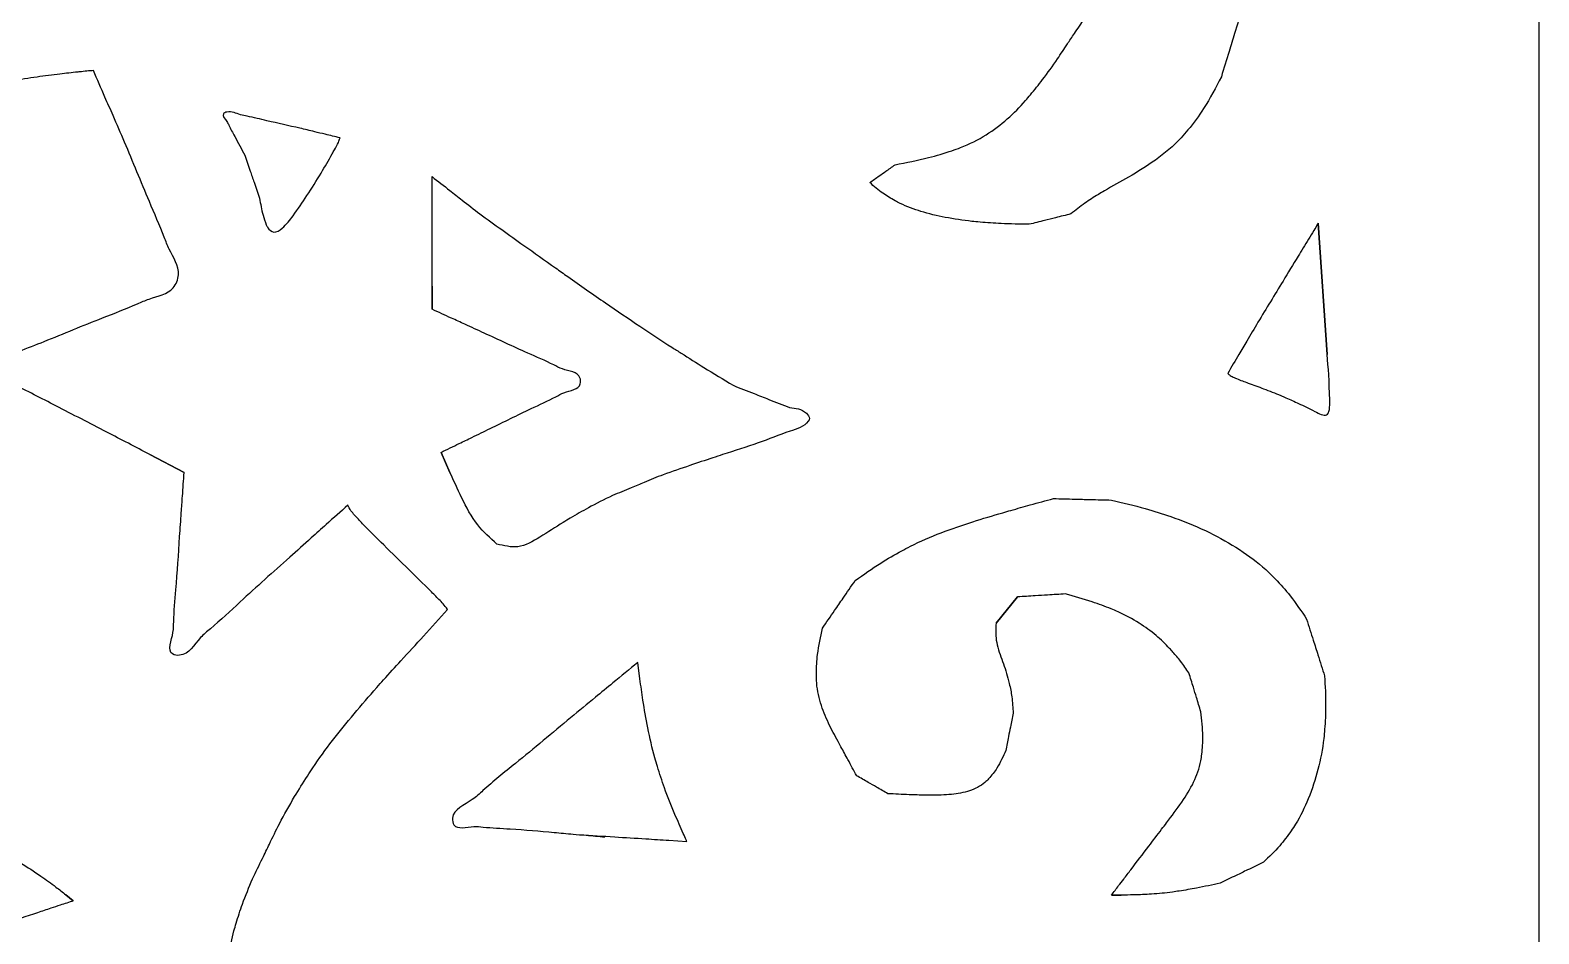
# Model space of a CAD drawing. Extents: x 0 to 339, y 0 to 248.
# Drawn here: x 189.8 to 240.9, y 41.9 to 72.5 of the extents above; entities that cross this region are included whole.
import ezdxf

# ---------------------------------------------------------------- set-up
doc = ezdxf.new("R2010")
doc.units = 0
doc.layers.add('layer_1', color=7, linetype='CONTINUOUS')

msp = doc.modelspace()

# ---------------------------------------------------------------- linework, layer by layer
at = {"layer": 'layer_1', "color": 1}
for p, q in [((240.939134, 135.376128), (240.942774, 37.700967)), ((198.713274, 66.23264), (198.713274, 66.23264)), ((198.713274, 66.23264), (198.713274, 66.23264)), ((198.713274, 66.23264), (198.713274, 66.23264)), ((233.766635, 61.535563), (233.463609, 65.980121)), ((233.463609, 65.980121), (233.766635, 61.535563)), ((203.424457, 63.063182), (203.424457, 63.846386)), ((203.424457, 63.846386), (203.424457, 63.063182)), ((203.424457, 63.063182), (203.424457, 63.063182)), ((233.766635, 61.535563), (233.766635, 61.535563)), ((195.018306, 57.534461), (193.858256, 58.139739)), ((193.858256, 58.139739), (195.018306, 57.534461)), ((204.030574, 57.532849), (203.727548, 58.214592)), ((203.727548, 58.214592), (204.030574, 57.532849)), ((195.018306, 57.534461), (195.018306, 57.534461)), ((204.030574, 57.532849), (204.030574, 57.532849)), ((205.621455, 55.108393), (205.621455, 55.108393)), ((205.621455, 55.108393), (205.621455, 55.108393)), ((205.621455, 55.108393), (205.621455, 55.108393)), ((223.273555, 53.315495), (222.541378, 52.431736)), ((222.541378, 52.431736), (223.273555, 53.315495)), ((223.273555, 53.315495), (223.273555, 53.315495)), ((203.138006, 51.98667), (203.945046, 52.894583)), ((203.945046, 52.894583), (203.138006, 51.98667)), ((203.138006, 51.98667), (203.138006, 51.98667)), ((210.470108, 50.537446), (210.39429, 51.092991)), ((211.454942, 45.070303), (212.061054, 45.032105)), ((191.010252, 43.220375), (191.262453, 43.018619)), ((191.262453, 43.018619), (191.010252, 43.220375)), ((191.010252, 43.220375), (191.010252, 43.220375)), ((226.784174, 43.213829), (226.455705, 43.213829)), ((226.455705, 43.213829), (226.784174, 43.213829)), ((226.784174, 43.213829), (226.784174, 43.213829))]:
    msp.add_line(p, q, dxfattribs=at)
for points in [[(230.887899, 73.265922), (230.800627, 72.979061), (230.713355, 72.692199), (230.626065, 72.405343)], [(225.197439, 72.407429), (225.311586, 72.574474), (225.42993, 72.738721), (225.534135, 72.912393)], [(224.961753, 72.053834), (225.039654, 72.172139), (225.117517, 72.29047), (225.197439, 72.407429)], [(230.626065, 72.405343), (230.564964, 72.204548), (230.503854, 72.003757), (230.442736, 71.802968)], [(224.62506, 71.548524), (224.73905, 71.715793), (224.85044, 71.884787), (224.961753, 72.053834)], [(230.442736, 71.802968), (230.355426, 71.516134), (230.268099, 71.229305), (230.180772, 70.942476)], [(191.412218, 71.101396), (191.21093, 71.080391), (191.009773, 71.058042), (190.808805, 71.034146)], [(191.538259, 71.114473), (191.496245, 71.110105), (191.454229, 71.10578), (191.412218, 71.101396)], [(191.781943, 71.138758), (191.700637, 71.131508), (191.619453, 71.122913), (191.538259, 71.114473)], [(191.94161, 71.151835), (191.88837, 71.147668), (191.83513, 71.143501), (191.781943, 71.138758)], [(192.334025, 70.255176), (192.203237, 70.55407), (192.072424, 70.852953), (191.94161, 71.151835)], [(224.119027, 70.845179), (224.294445, 71.074658), (224.4624, 71.309836), (224.62506, 71.548524)], [(190.031863, 70.933283), (189.751547, 70.893593), (189.471714, 70.850136), (189.193324, 70.798821)], [(190.808805, 71.034146), (190.549478, 71.003311), (190.290464, 70.969899), (190.031863, 70.933283)], [(223.708475, 70.332669), (223.848851, 70.50062), (223.986082, 70.671263), (224.119027, 70.845179)], [(230.180772, 70.942476), (229.991534, 70.577193), (229.802296, 70.21191), (229.580227, 69.866817)], [(192.608625, 69.627515), (192.517105, 69.836741), (192.425571, 70.045962), (192.334025, 70.255176)], [(222.92455, 69.514226), (223.143105, 69.706817), (223.347262, 69.915535), (223.539221, 70.134407)], [(223.539221, 70.134407), (223.596529, 70.19975), (223.65275, 70.265997), (223.708475, 70.332669)], [(193.000782, 68.730856), (192.870072, 69.029747), (192.739362, 69.328637), (192.608625, 69.627515)], [(196.348101, 69.687985), (196.305682, 69.625303), (196.407106, 69.517053), (196.465386, 69.427222)], [(196.46925, 69.746873), (196.419995, 69.736932), (196.368085, 69.717515), (196.348101, 69.687985)], [(196.932677, 69.654362), (196.782169, 69.700013), (196.642048, 69.78175), (196.46925, 69.746873)], [(197.15573, 69.603852), (197.080786, 69.618627), (197.005515, 69.632269), (196.932677, 69.654362)], [(197.824946, 69.452393), (197.602484, 69.504995), (197.380576, 69.559525), (197.15573, 69.603852)], [(229.580227, 69.866817), (229.417614, 69.614118), (229.237396, 69.372246), (229.047063, 69.139119)], [(196.465386, 69.427222), (196.494562, 69.38225), (196.512925, 69.341894), (196.532743, 69.300918)], [(196.532743, 69.300918), (196.592187, 69.178013), (196.664722, 69.049528), (196.734808, 68.922093)], [(198.940414, 69.200082), (198.568078, 69.282399), (198.195742, 69.364717), (197.824946, 69.452393)], [(199.445676, 69.078404), (199.277255, 69.118964), (199.108834, 69.159523), (198.940414, 69.200082)], [(199.799254, 68.993245), (199.681395, 69.021633), (199.563535, 69.050019), (199.445676, 69.078404)], [(222.208943, 68.978248), (222.461889, 69.136737), (222.700767, 69.317027), (222.92455, 69.514226)], [(229.047063, 69.139119), (228.972617, 69.047934), (228.896623, 68.958087), (228.816967, 68.871612)], [(193.841427, 66.713601), (193.555732, 67.385716), (193.278257, 68.058286), (193.000782, 68.730856)], [(196.734808, 68.922093), (196.851594, 68.709746), (196.96158, 68.500313), (197.071566, 68.29088)], [(200.304219, 68.871613), (200.135898, 68.912158), (199.967576, 68.952703), (199.799254, 68.993245)], [(200.11327, 68.463865), (200.160022, 68.548006), (200.208506, 68.631533), (200.24655, 68.719689)], [(200.24655, 68.719689), (200.267982, 68.769351), (200.2861, 68.820482), (200.304219, 68.871613)], [(221.04627, 68.437737), (221.145454, 68.471143), (221.244206, 68.505746), (221.341837, 68.543462)], [(221.341837, 68.543462), (221.643527, 68.66001), (221.934515, 68.806299), (222.208943, 68.978248)], [(228.816967, 68.871612), (228.55739, 68.589816), (228.258921, 68.343826), (227.946294, 68.120575)], [(197.071566, 68.29088), (197.133935, 68.110076), (197.196304, 67.929273), (197.258662, 67.748466)], [(199.661593, 67.68137), (199.790455, 67.89544), (199.918385, 68.110094), (200.03894, 68.328691)], [(200.03894, 68.328691), (200.06376, 68.373696), (200.088267, 68.418869), (200.11327, 68.463865)], [(219.119783, 67.962729), (219.500674, 68.035053), (219.881565, 68.107377), (220.256915, 68.202961)], [(220.256915, 68.202961), (220.52288, 68.27069), (220.786062, 68.350097), (221.04627, 68.437737)], [(227.946294, 68.120575), (227.653366, 67.911391), (227.348007, 67.722172), (227.03641, 67.543624)], [(197.258662, 67.748466), (197.302319, 67.621884), (197.34597, 67.495301), (197.389616, 67.368715)], [(199.18321, 66.913544), (199.349065, 67.165298), (199.506008, 67.422907), (199.661593, 67.68137)], [(203.424457, 67.439562), (203.424457, 67.479145), (203.424457, 67.518728), (203.424457, 67.55831)], [(203.424457, 67.55831), (203.624014, 67.402435), (203.823571, 67.246559), (204.023122, 67.090676)], [(218.261084, 67.356554), (218.367141, 67.431402), (218.473198, 67.506251), (218.579249, 67.581107)], [(218.579249, 67.581107), (218.653461, 67.633489), (218.727669, 67.685875), (218.801875, 67.738264)], [(218.801875, 67.738264), (218.907848, 67.813081), (219.013816, 67.887905), (219.119783, 67.962729)], [(227.03641, 67.543624), (226.763795, 67.387414), (226.486406, 67.239373), (226.216329, 67.078907)], [(197.389616, 67.368715), (197.451975, 67.187855), (197.514324, 67.006992), (197.576672, 66.826128)], [(203.424457, 67.113142), (203.424457, 67.221949), (203.424457, 67.330755), (203.424457, 67.439562)], [(203.424457, 66.927011), (203.424457, 66.989055), (203.424457, 67.051098), (203.424457, 67.113142)], [(204.023122, 67.090676), (204.162812, 66.981554), (204.302501, 66.87243), (204.442186, 66.763301)], [(218.709141, 66.993653), (218.552355, 67.104464), (218.40672, 67.230509), (218.261084, 67.356554)], [(226.216329, 67.078907), (226.14764, 67.038095), (226.079423, 66.99648), (226.011421, 66.954467)], [(194.345794, 65.503196), (194.187229, 65.907203), (194.012849, 66.31032), (193.841427, 66.713601)], [(197.576672, 66.826128), (197.608776, 66.633741), (197.640879, 66.441354), (197.693617, 66.253207)], [(198.713274, 66.23264), (198.872403, 66.457975), (199.031533, 66.683311), (199.18321, 66.913544)], [(203.424457, 65.976745), (203.424457, 66.2935), (203.424457, 66.610255), (203.424457, 66.927011)], [(204.442186, 66.763301), (204.641744, 66.607398), (204.841297, 66.451489), (205.04085, 66.295579)], [(219.117974, 66.74297), (218.977662, 66.819858), (218.839545, 66.901486), (218.709141, 66.993653)], [(219.296675, 66.649427), (219.23639, 66.679131), (219.176988, 66.710631), (219.117974, 66.74297)], [(219.998024, 66.380054), (219.758014, 66.453069), (219.521222, 66.538787), (219.296675, 66.649427)], [(225.553904, 66.656024), (225.391755, 66.541634), (225.235675, 66.418766), (225.079595, 66.295898)], [(226.011421, 66.954467), (225.856473, 66.858738), (225.702635, 66.760948), (225.553904, 66.656024)], [(197.693617, 66.253207), (197.724445, 66.143224), (197.762325, 66.034691), (197.805052, 65.930071)], [(198.339053, 65.810752), (198.493338, 65.945492), (198.603306, 66.089066), (198.713274, 66.23264)], [(203.424457, 64.83019), (203.424457, 65.212375), (203.424457, 65.59456), (203.424457, 65.976745)], [(205.04085, 66.295579), (205.537434, 65.939747), (206.034018, 65.583914), (206.531602, 65.229483)], [(220.817256, 66.17799), (220.541191, 66.232069), (220.267578, 66.29805), (219.998024, 66.380054)], [(221.720877, 66.043252), (221.417953, 66.074835), (221.116167, 66.119436), (220.817256, 66.17799)], [(222.000508, 66.017098), (221.907227, 66.025064), (221.813998, 66.033543), (221.720877, 66.043252)], [(222.712245, 65.968527), (222.474736, 65.979948), (222.237452, 65.996866), (222.000508, 66.017098)], [(224.189146, 66.073395), (224.014544, 66.029734), (223.839947, 65.986054), (223.665351, 65.942373)], [(224.555801, 66.165049), (224.43358, 66.134508), (224.311362, 66.103956), (224.189146, 66.073395)], [(225.079595, 66.295898), (224.904996, 66.252288), (224.730396, 66.208679), (224.555801, 66.165049)], [(233.463609, 65.980121), (233.457296, 65.969753), (233.450984, 65.959385), (233.444671, 65.949018)], [(194.51391, 65.099712), (194.449749, 65.233752), (194.398651, 65.368523), (194.345794, 65.503196)], [(197.805052, 65.930071), (197.819172, 65.895497), (197.833822, 65.86135), (197.854702, 65.828608)], [(197.854702, 65.828608), (197.901821, 65.754719), (197.98067, 65.687982), (198.060359, 65.677988)], [(198.060359, 65.677988), (198.156862, 65.665884), (198.254597, 65.736995), (198.339053, 65.810752)], [(223.665351, 65.942373), (223.347516, 65.947818), (223.02968, 65.953263), (222.712245, 65.968527)], [(233.312115, 65.731303), (233.192187, 65.534319), (233.072287, 65.337317), (232.952316, 65.140359)], [(233.444671, 65.949018), (233.400485, 65.876446), (233.356298, 65.803876), (233.312115, 65.731303)], [(194.824963, 64.230145), (194.843341, 64.536578), (194.649471, 64.816511), (194.51391, 65.099712)], [(206.531602, 65.229483), (206.889664, 64.974434), (207.248244, 64.72011), (207.607182, 64.466296)], [(232.952316, 65.140359), (232.895483, 65.047056), (232.838635, 64.953762), (232.781791, 64.860466)], [(203.424457, 63.846386), (203.424457, 64.174321), (203.424457, 64.502255), (203.424457, 64.83019)], [(207.607182, 64.466296), (207.744907, 64.368907), (207.882685, 64.271594), (208.020596, 64.174468)], [(232.781791, 64.860466), (232.611275, 64.580601), (232.440807, 64.300706), (232.270349, 64.020805)], [(194.648482, 63.792125), (194.750671, 63.909833), (194.815565, 64.073453), (194.824963, 64.230145)], [(208.020596, 64.174468), (208.448137, 63.873367), (208.876958, 63.574075), (209.307618, 63.277448)], [(232.270349, 64.020805), (231.986278, 63.554348), (231.702233, 63.087875), (231.418188, 62.621402)], [(193.833196, 63.410206), (194.123282, 63.510189), (194.45366, 63.567718), (194.648482, 63.792125)], [(192.252814, 62.771346), (192.650181, 62.928648), (193.049594, 63.083797), (193.438077, 63.250469)], [(193.438077, 63.250469), (193.567583, 63.306032), (193.695875, 63.362876), (193.833196, 63.410206)], [(204.079411, 62.763941), (203.861134, 62.86373), (203.642796, 62.963456), (203.424457, 63.063182)], [(209.307618, 63.277448), (209.693719, 63.011512), (210.081298, 62.74772), (210.471028, 62.48712)], [(190.277551, 61.972964), (190.934078, 62.241084), (191.590605, 62.509204), (192.252814, 62.771346)], [(204.537774, 62.554443), (204.384918, 62.624228), (204.23218, 62.6941), (204.079411, 62.763941)], [(205.192427, 62.255117), (204.97467, 62.355269), (204.756103, 62.454767), (204.537774, 62.554443)], [(210.471028, 62.48712), (210.830566, 62.24671), (211.191935, 62.009017), (211.555948, 61.775454)], [(231.418188, 62.621402), (231.291911, 62.407847), (231.165634, 62.194291), (231.039354, 61.980736)], [(189.418252, 61.636699), (189.704685, 61.748786), (189.991118, 61.860875), (190.277551, 61.972964)], [(206.665411, 61.581638), (206.168234, 61.801123), (205.682383, 62.029775), (205.192427, 62.255117)], [(231.039354, 61.980736), (230.950945, 61.831227), (230.862535, 61.681719), (230.774124, 61.532212)], [(207.549339, 61.177572), (207.266172, 61.321524), (206.963753, 61.449931), (206.665411, 61.581638)], [(211.555948, 61.775454), (211.65991, 61.708748), (211.764088, 61.642379), (211.868362, 61.576158)], [(211.868362, 61.576158), (212.125135, 61.41309), (212.382486, 61.250921), (212.640969, 61.090586)], [(230.774124, 61.532212), (230.647803, 61.318599), (230.52148, 61.104988), (230.395156, 60.891376)], [(233.852252, 59.982374), (233.841985, 60.637818), (233.80431, 61.086691), (233.766635, 61.535563)], [(207.844023, 61.042889), (207.735997, 61.079865), (207.643738, 61.129582), (207.549339, 61.177572)], [(208.435066, 60.743513), (208.351745, 60.944946), (208.064921, 60.967279), (207.844023, 61.042889)], [(212.640969, 61.090586), (212.968373, 60.8875), (213.297594, 60.687356), (213.626815, 60.487212)], [(230.395156, 60.891376), (230.420376, 60.867196), (230.445596, 60.843016), (230.473752, 60.823107)], [(190.671675, 59.79111), (190.181049, 60.043748), (189.690339, 60.296538), (189.193324, 60.535657)], [(207.894526, 60.234694), (208.105704, 60.311949), (208.39037, 60.342448), (208.44816, 60.533981)], [(208.44816, 60.533981), (208.467437, 60.597873), (208.461468, 60.679685), (208.435066, 60.743513)], [(213.626815, 60.487212), (213.863798, 60.393741), (214.100781, 60.30027), (214.337748, 60.206762)], [(230.473752, 60.823107), (230.517989, 60.791829), (230.569476, 60.771096), (230.619715, 60.749296)], [(230.619715, 60.749296), (230.646085, 60.737854), (230.672113, 60.726117), (230.69831, 60.714739)], [(230.69831, 60.714739), (230.826456, 60.659081), (230.958671, 60.612), (231.090397, 60.564239)], [(231.090397, 60.564239), (231.265227, 60.500849), (231.439198, 60.436261), (231.613024, 60.370421)], [(231.613024, 60.370421), (231.808081, 60.29654), (232.002957, 60.221082), (232.194627, 60.140257)], [(206.783207, 59.695982), (207.065187, 59.827997), (207.35173, 59.95712), (207.61666, 60.099994)], [(207.61666, 60.099994), (207.704987, 60.147627), (207.790911, 60.196788), (207.894526, 60.234694)], [(214.337748, 60.206762), (214.503625, 60.141307), (214.669495, 60.075833), (214.835358, 60.010341)], [(214.835358, 60.010341), (215.072303, 59.916781), (215.309235, 59.823184), (215.546166, 59.729587)], [(232.194627, 60.140257), (232.252445, 60.115875), (232.309972, 60.091005), (232.367913, 60.065603)], [(232.367913, 60.065603), (232.512774, 60.002093), (232.660228, 59.935255), (232.797929, 59.871645)], [(232.797929, 59.871645), (232.977074, 59.788891), (233.139711, 59.7116), (233.349911, 59.603389)], [(233.744213, 59.48144), (233.856042, 59.528102), (233.855635, 59.766447), (233.852252, 59.982374)], [(192.396608, 58.900949), (191.822249, 59.198796), (191.24702, 59.494848), (190.671675, 59.79111)], [(205.394379, 59.022788), (205.856133, 59.247988), (206.313334, 59.476), (206.783207, 59.695982)], [(215.546166, 59.729587), (215.747968, 59.709942), (215.949771, 59.690297), (216.113841, 59.544631)], [(216.113841, 59.544631), (216.171912, 59.493074), (216.225257, 59.42573), (216.215797, 59.359533)], [(216.215797, 59.359533), (216.211657, 59.330563), (216.195489, 59.301813), (216.177465, 59.275371)], [(233.349911, 59.603389), (233.491273, 59.530616), (233.654145, 59.443859), (233.744213, 59.48144)], [(193.858256, 58.139739), (193.371249, 58.393907), (192.884242, 58.648075), (192.396608, 58.900949)], [(204.77714, 58.723455), (204.983006, 58.823154), (205.189142, 58.922694), (205.394379, 59.022788)], [(215.55915, 58.930174), (215.180481, 58.807639), (214.837066, 58.663094), (214.480772, 58.534559)], [(216.177465, 59.275371), (216.039449, 59.072894), (215.7926, 59.005717), (215.55915, 58.930174)], [(203.727548, 58.214592), (203.933385, 58.314354), (204.139223, 58.414116), (204.344998, 58.513923)], [(204.344998, 58.513923), (204.489021, 58.583778), (204.633014, 58.653656), (204.77714, 58.723455)], [(214.480772, 58.534559), (214.086648, 58.392377), (213.676766, 58.269786), (213.273286, 58.139029)], [(212.940294, 58.029539), (212.67957, 57.94317), (212.418642, 57.856635), (212.15832, 57.768494)], [(213.273286, 58.139029), (213.161976, 58.102957), (213.051153, 58.066263), (212.940294, 58.029539)], [(194.962369, 56.731317), (194.980977, 56.998989), (194.999642, 57.266725), (195.018306, 57.534461)], [(204.426204, 56.685335), (204.289867, 56.967627), (204.16022, 57.250238), (204.030574, 57.532849)], [(211.252862, 57.457031), (211.040869, 57.369704), (210.828876, 57.282377), (210.616876, 57.195064)], [(212.15832, 57.768494), (211.855957, 57.666118), (211.554409, 57.561574), (211.252862, 57.457031)], [(210.171641, 57.011719), (209.959607, 56.924417), (209.747568, 56.837129), (209.535528, 56.749841)], [(210.616876, 57.195064), (210.468467, 57.133942), (210.320055, 57.072827), (210.171641, 57.011719)], [(194.923137, 56.169041), (194.936341, 56.356555), (194.949341, 56.54392), (194.962369, 56.731317)], [(200.566097, 56.42485), (200.323274, 56.206953), (200.08045, 55.989057), (199.837633, 55.771153)], [(200.674432, 56.239012), (200.634183, 56.298035), (200.60014, 56.361442), (200.566097, 56.42485)], [(204.97326, 55.753718), (204.75009, 56.033617), (204.583684, 56.359264), (204.426204, 56.685335)], [(208.722012, 56.334524), (208.515654, 56.223243), (208.312246, 56.106616), (208.110388, 55.986559)], [(209.535528, 56.749841), (209.2627, 56.614405), (208.989871, 56.478969), (208.722012, 56.334524)], [(223.045359, 56.248557), (223.264662, 56.311209), (223.484085, 56.373464), (223.703817, 56.434598)], [(223.703817, 56.434598), (223.964184, 56.507038), (224.224986, 56.577905), (224.485788, 56.648771)], [(224.485788, 56.648771), (224.729031, 56.642606), (224.972274, 56.636441), (225.215516, 56.630239)], [(225.215516, 56.630239), (225.385756, 56.625898), (225.555996, 56.621539), (225.726236, 56.617162)], [(225.726236, 56.617162), (225.969393, 56.61091), (226.212549, 56.604621), (226.455705, 56.598332)], [(226.455705, 56.598332), (226.839784, 56.507701), (227.223864, 56.417071), (227.603266, 56.309339)], [(227.603266, 56.309339), (227.892915, 56.227093), (228.179839, 56.134879), (228.464764, 56.037253)], [(194.866984, 55.365682), (194.884991, 55.632908), (194.904272, 55.901126), (194.923137, 56.169041)], [(199.837633, 55.771153), (199.667635, 55.618598), (199.49764, 55.466039), (199.327648, 55.313476)], [(200.928467, 55.946727), (200.839461, 56.040708), (200.746891, 56.132756), (200.674432, 56.239012)], [(201.070429, 55.794515), (201.023115, 55.845144), (200.976306, 55.896214), (200.928467, 55.946727)], [(201.783029, 55.077187), (201.542045, 55.313071), (201.300277, 55.548568), (201.070429, 55.794515)], [(205.621455, 55.108393), (205.391828, 55.312571), (205.162201, 55.516749), (204.97326, 55.753718)], [(207.869083, 55.840639), (207.604741, 55.677776), (207.350037, 55.509622), (207.078665, 55.342088)], [(208.110388, 55.986559), (208.029494, 55.938447), (207.94885, 55.889784), (207.869083, 55.840639)], [(220.684757, 55.489921), (221.037749, 55.625037), (221.394929, 55.748095), (221.754687, 55.863141)], [(221.754687, 55.863141), (222.0909, 55.970658), (222.429366, 56.071178), (222.768517, 56.169108)], [(222.768517, 56.169108), (222.860757, 56.195742), (222.953048, 56.222184), (223.045359, 56.248557)], [(228.464764, 56.037253), (228.578413, 55.998313), (228.691744, 55.958512), (228.804344, 55.916652)], [(228.804344, 55.916652), (229.181203, 55.776552), (229.549866, 55.6134), (229.907938, 55.430108)], [(194.740928, 53.558588), (194.792429, 54.168512), (194.826481, 54.764585), (194.866984, 55.365682)], [(199.327648, 55.313476), (199.084765, 55.095497), (198.841889, 54.877511), (198.599012, 54.659525)], [(207.078665, 55.342088), (206.841079, 55.195412), (206.590717, 55.049211), (206.327614, 55.017554)], [(219.637131, 55.03257), (219.976837, 55.205047), (220.328666, 55.353619), (220.684757, 55.489921)], [(229.907938, 55.430108), (230.255234, 55.252333), (230.592566, 55.055613), (230.916264, 54.837074)], [(202.635672, 54.242332), (202.350748, 54.519876), (202.067435, 54.798801), (201.783029, 55.077187)], [(206.327614, 55.017554), (206.09866, 54.990007), (205.860057, 55.0492), (205.621455, 55.108393)], [(218.634442, 54.463884), (218.865626, 54.610009), (219.10317, 54.746304), (219.343437, 54.877278)], [(219.343437, 54.877278), (219.440696, 54.930296), (219.538401, 54.982443), (219.637131, 55.03257)], [(230.916264, 54.837074), (231.222841, 54.630093), (231.517188, 54.403541), (231.784473, 54.148815)], [(198.599012, 54.659525), (198.036362, 54.160112), (197.473712, 53.660698), (196.918021, 53.14665)], [(203.365146, 53.525177), (203.125356, 53.767501), (202.879922, 54.004409), (202.635672, 54.242332)], [(217.768283, 53.871104), (218.053536, 54.074056), (218.338789, 54.277009), (218.634442, 54.463884)], [(217.356721, 53.272443), (217.49391, 53.471996), (217.631096, 53.67155), (217.768283, 53.871104)], [(231.784473, 54.148815), (231.860107, 54.076735), (231.933574, 54.002399), (232.006096, 53.927068)], [(232.006096, 53.927068), (232.183601, 53.742688), (232.355444, 53.552349), (232.513881, 53.351762)], [(194.665346, 52.474343), (194.672846, 52.821703), (194.710027, 53.192639), (194.740928, 53.558588)], [(203.515491, 53.372899), (203.465222, 53.423557), (203.415308, 53.474486), (203.365146, 53.525177)], [(203.794701, 53.080488), (203.706706, 53.182438), (203.610466, 53.277187), (203.515491, 53.372899)], [(217.068627, 52.853395), (217.16466, 52.993077), (217.260691, 53.13276), (217.356721, 53.272443)], [(223.872262, 53.35286), (223.672693, 53.340401), (223.473124, 53.327948), (223.273555, 53.315495)], [(224.291326, 53.37903), (224.151638, 53.370304), (224.01195, 53.361581), (223.872262, 53.35286)], [(224.889948, 53.416437), (224.690407, 53.403966), (224.490867, 53.391495), (224.291326, 53.37903)], [(225.80384, 53.147111), (225.502481, 53.247167), (225.196214, 53.331802), (224.889948, 53.416437)], [(232.513881, 53.351762), (232.714287, 53.098042), (232.893244, 52.827924), (233.0722, 52.557807)], [(196.918021, 53.14665), (196.584585, 52.838201), (196.253655, 52.524483), (195.909374, 52.238852)], [(203.945046, 52.894583), (203.895892, 52.957391), (203.846738, 53.020199), (203.794701, 53.080488)], [(216.657065, 52.25478), (216.794253, 52.454318), (216.931442, 52.653856), (217.068627, 52.853395)], [(226.442751, 52.911412), (226.232139, 52.996199), (226.019243, 53.075594), (225.80384, 53.147111)], [(226.683168, 52.810389), (226.603717, 52.845685), (226.523402, 52.878944), (226.442751, 52.911412)], [(227.392896, 52.427824), (227.166185, 52.572673), (226.928811, 52.701264), (226.683168, 52.810389)], [(194.640168, 52.112932), (194.663644, 52.245392), (194.662846, 52.358558), (194.665346, 52.474343)], [(195.909374, 52.238852), (195.794607, 52.143636), (195.678356, 52.051541), (195.573141, 51.936231)], [(216.492519, 51.369897), (216.529297, 51.667486), (216.593181, 51.961133), (216.657065, 52.25478)], [(222.541378, 52.431736), (222.532731, 52.236769), (222.524085, 52.041802), (222.550645, 51.851682)], [(227.967989, 52.00602), (227.785634, 52.158848), (227.593437, 52.299696), (227.392896, 52.427824)], [(233.0722, 52.557807), (233.147054, 52.320843), (233.221908, 52.083879), (233.296754, 51.846913)], [(194.624177, 51.383354), (194.447098, 51.501019), (194.592879, 51.846118), (194.640168, 52.112932)], [(195.573141, 51.936231), (195.35765, 51.700059), (195.188453, 51.3665), (194.866059, 51.337542)], [(202.367731, 51.154518), (202.62288, 51.433381), (202.880443, 51.710025), (203.138006, 51.98667)], [(222.550645, 51.851682), (222.581197, 51.632985), (222.658334, 51.420703), (222.733956, 51.210028)], [(228.425367, 51.573037), (228.282386, 51.726758), (228.129025, 51.87106), (227.967989, 52.00602)], [(233.296754, 51.846913), (233.349143, 51.681044), (233.401529, 51.515174), (233.453911, 51.349302)], [(194.866059, 51.337542), (194.780395, 51.329848), (194.683915, 51.343659), (194.624177, 51.383354)], [(201.782279, 50.507333), (201.976423, 50.723968), (202.171362, 50.9399), (202.367731, 51.154518)], [(216.451416, 50.731952), (216.45395, 50.945179), (216.466397, 51.158532), (216.492519, 51.369897)], [(222.733956, 51.210028), (222.811106, 50.995096), (222.88668, 50.781838), (222.94541, 50.562888)], [(228.539471, 51.446713), (228.501899, 51.489253), (228.464012, 51.531489), (228.425367, 51.573037)], [(228.799491, 51.135163), (228.716814, 51.242163), (228.629037, 51.345302), (228.539471, 51.446713)], [(233.453911, 51.349302), (233.52874, 51.112354), (233.60356, 50.875403), (233.67838, 50.638452)], [(210.39429, 51.092991), (210.11369, 50.862329), (209.833089, 50.631667), (209.552512, 50.400975)], [(216.455176, 50.486875), (216.450931, 50.568461), (216.450445, 50.650197), (216.451416, 50.731952)], [(229.081986, 50.739526), (228.990261, 50.873252), (228.898536, 51.006978), (228.799491, 51.135163)], [(229.231585, 50.253096), (229.181712, 50.415237), (229.131849, 50.577381), (229.081986, 50.739526)], [(233.67838, 50.638452), (233.69812, 50.298038), (233.71786, 49.957625), (233.716561, 49.617022)], [(200.780007, 49.355681), (201.032004, 49.656633), (201.289224, 49.95321), (201.549769, 50.246788)], [(201.549769, 50.246788), (201.627035, 50.33385), (201.704594, 50.420648), (201.782279, 50.507333)], [(209.552512, 50.400975), (209.356101, 50.239485), (209.159701, 50.077979), (208.963314, 49.91646)], [(210.572906, 49.821038), (210.536255, 50.059472), (210.503182, 50.298459), (210.470108, 50.537446)], [(216.594463, 49.725476), (216.519492, 49.973086), (216.468585, 50.22923), (216.455176, 50.486875)], [(222.94541, 50.562888), (222.961795, 50.501805), (222.976868, 50.440278), (222.991205, 50.378556)], [(222.991205, 50.378556), (223.025636, 50.230321), (223.055816, 50.080958), (223.076252, 49.930396)], [(229.336334, 49.91261), (229.301413, 50.026104), (229.266496, 50.1396), (229.231585, 50.253096)], [(208.963314, 49.91646), (208.682748, 49.685708), (208.402207, 49.454926), (208.121666, 49.224144)], [(210.737528, 48.880223), (210.675868, 49.19269), (210.621272, 49.506383), (210.572906, 49.821038)], [(216.862931, 49.042669), (216.758214, 49.263736), (216.665527, 49.490772), (216.594463, 49.725476)], [(223.076252, 49.930396), (223.101189, 49.746673), (223.111618, 49.561165), (223.122047, 49.375657)], [(229.486018, 49.426224), (229.43612, 49.588351), (229.386221, 49.750479), (229.336334, 49.91261)], [(233.716561, 49.617022), (233.715561, 49.354949), (233.702106, 49.092763), (233.68192, 48.831308)], [(200.049612, 48.447969), (200.286459, 48.755865), (200.530677, 49.057914), (200.780007, 49.355681)], [(208.121666, 49.224144), (207.502329, 48.705339), (206.882993, 48.186535), (206.247198, 47.673525)], [(223.122047, 49.375657), (223.09092, 49.21982), (223.059793, 49.063983), (223.02865, 48.90815)], [(229.553386, 48.590248), (229.550356, 48.869578), (229.518187, 49.147901), (229.486018, 49.426224)], [(210.975215, 47.860789), (210.881169, 48.196782), (210.805105, 48.537767), (210.737528, 48.880223)], [(217.187614, 48.415947), (217.075549, 48.622847), (216.963672, 48.829996), (216.862931, 49.042669)], [(223.02865, 48.90815), (223.00684, 48.799023), (222.985023, 48.689897), (222.963197, 48.580774)], [(229.519702, 47.989814), (229.542749, 48.189144), (229.555558, 48.389955), (229.553386, 48.590248)], [(233.68192, 48.831308), (233.673819, 48.726384), (233.664634, 48.621577), (233.652933, 48.517022)], [(199.380986, 47.523494), (199.592809, 47.839337), (199.817676, 48.146456), (200.049612, 48.447969)], [(217.283929, 48.238244), (217.251813, 48.297469), (217.219706, 48.356698), (217.187614, 48.415947)], [(217.520519, 47.802465), (217.441564, 47.947677), (217.362718, 48.09295), (217.283929, 48.238244)], [(222.869587, 48.112921), (222.780847, 47.908702), (222.692107, 47.704482), (222.573956, 47.517375)], [(222.963197, 48.580774), (222.932005, 48.424821), (222.900796, 48.268871), (222.869587, 48.112921)], [(233.652933, 48.517022), (233.613306, 48.162928), (233.54482, 47.811714), (233.454608, 47.466684)], [(206.247198, 47.673525), (205.872084, 47.370854), (205.491241, 47.0702), (205.147355, 46.751374)], [(211.062166, 47.565194), (211.032138, 47.663423), (211.002897, 47.76189), (210.975215, 47.860789)], [(211.30063, 46.843062), (211.215198, 47.081754), (211.136282, 47.32275), (211.062166, 47.565194)], [(217.81885, 47.254609), (217.719349, 47.437195), (217.619848, 47.619781), (217.520519, 47.802465)], [(229.240932, 47.042268), (229.351281, 47.270563), (229.439303, 47.511423), (229.486019, 47.759716)], [(229.486019, 47.759716), (229.500348, 47.835875), (229.51079, 47.912734), (229.519702, 47.989814)], [(198.764382, 46.548253), (198.904311, 46.783789), (199.050103, 47.01589), (199.198801, 47.246049)], [(199.198801, 47.246049), (199.258846, 47.338988), (199.319364, 47.43161), (199.380986, 47.523494)], [(218.21184, 47.030149), (218.080848, 47.104977), (217.949849, 47.179793), (217.81885, 47.254609)], [(222.289602, 47.151816), (222.249086, 47.108338), (222.207255, 47.066161), (222.162402, 47.027469)], [(222.573956, 47.517375), (222.491656, 47.387045), (222.395088, 47.265016), (222.289602, 47.151816)], [(233.454608, 47.466684), (233.36673, 47.130579), (233.258235, 46.800341), (233.127388, 46.478188)], [(198.245933, 45.631908), (198.415542, 45.939235), (198.585152, 46.246562), (198.764382, 46.548253)], [(205.147355, 46.751374), (205.034489, 46.646734), (204.925605, 46.540136), (204.788267, 46.446482)], [(211.657021, 45.941375), (211.529063, 46.238179), (211.40955, 46.538748), (211.30063, 46.843062)], [(218.486858, 46.873025), (218.395189, 46.925405), (218.303516, 46.97778), (218.21184, 47.030149)], [(218.879633, 46.648561), (218.74871, 46.723386), (218.617788, 46.798211), (218.486858, 46.873025)], [(219.596048, 46.612974), (219.357111, 46.621792), (219.118372, 46.635176), (218.879633, 46.648561)], [(220.132963, 46.599863), (219.953966, 46.60233), (219.774951, 46.606372), (219.596048, 46.612974)], [(220.34438, 46.59799), (220.273888, 46.598165), (220.203427, 46.598892), (220.132963, 46.599863)], [(221.028973, 46.625134), (220.801565, 46.602654), (220.572811, 46.597423), (220.34438, 46.59799)], [(221.646157, 46.747719), (221.445553, 46.680976), (221.23783, 46.645781), (221.028973, 46.625134)], [(222.162402, 47.027469), (222.014344, 46.899752), (221.83335, 46.81), (221.646157, 46.747719)], [(228.838736, 46.364171), (228.987288, 46.581052), (229.126182, 46.804866), (229.240932, 47.042268)], [(204.788267, 46.446482), (204.520074, 46.263593), (204.143379, 46.130063), (204.116675, 45.817847)], [(228.324293, 45.663728), (228.499498, 45.894454), (228.674985, 46.1251), (228.838736, 46.364171)], [(233.127388, 46.478188), (233.00578, 46.178784), (232.864865, 45.886363), (232.693546, 45.613161)], [(197.909714, 44.940851), (198.021783, 45.171205), (198.133858, 45.401556), (198.245933, 45.631908)], [(204.116675, 45.817847), (204.110018, 45.740011), (204.125113, 45.651068), (204.163452, 45.593334)], [(204.163452, 45.593334), (204.276736, 45.422739), (204.592957, 45.524624), (204.83877, 45.537211)], [(204.83877, 45.537211), (204.952978, 45.54306), (205.051987, 45.529632), (205.153058, 45.518523)], [(205.153058, 45.518523), (205.449204, 45.485973), (205.763052, 45.473332), (206.073381, 45.454956)], [(211.941341, 45.301518), (211.84624, 45.514658), (211.749428, 45.727035), (211.657021, 45.941375)], [(228.155939, 45.441986), (228.212066, 45.51589), (228.268165, 45.589813), (228.324293, 45.663728)], [(232.693546, 45.613161), (232.646462, 45.538076), (232.597081, 45.464441), (232.546642, 45.391449)], [(206.073381, 45.454956), (206.577078, 45.42513), (207.071504, 45.380194), (207.565929, 45.335259)], [(207.565929, 45.335259), (207.77797, 45.316591), (207.99001, 45.297922), (208.202047, 45.279227)], [(208.202047, 45.279227), (208.350471, 45.266141), (208.498894, 45.253042), (208.647315, 45.239929)], [(208.424692, 45.259632), (208.821257, 45.234808), (209.217821, 45.209983), (209.614388, 45.185194)], [(208.647315, 45.239929), (208.859342, 45.221198), (209.071367, 45.20244), (209.283391, 45.183682)], [(209.614388, 45.185194), (209.966031, 45.163214), (210.317675, 45.141261), (210.669321, 45.119318)], [(210.669321, 45.119318), (210.931194, 45.102976), (211.193068, 45.08664), (211.454942, 45.070303)], [(212.04609, 45.065782), (212.011183, 45.144365), (211.976378, 45.222993), (211.941341, 45.301518)], [(212.061054, 45.032105), (212.056065, 45.04333), (212.051076, 45.054555), (212.04609, 45.065782)], [(227.718273, 44.86663), (227.864282, 45.058326), (228.010204, 45.250092), (228.155939, 45.441986)], [(232.546642, 45.391449), (232.425386, 45.215977), (232.298011, 45.044213), (232.158368, 44.883475)], [(197.674345, 44.457036), (197.752798, 44.618309), (197.831254, 44.779581), (197.909714, 44.940851)], [(227.112388, 44.072464), (227.314597, 44.336996), (227.516519, 44.601747), (227.718273, 44.86663)], [(232.158368, 44.883475), (231.987022, 44.686243), (231.797206, 44.505613), (231.607389, 44.324983)], [(189.471745, 44.304926), (189.706183, 44.161972), (189.936246, 44.011779), (190.162117, 43.855541)], [(197.338083, 43.765764), (197.450169, 43.996189), (197.562254, 44.226614), (197.674345, 44.457036)], [(226.869257, 43.754559), (226.950307, 43.860523), (227.031371, 43.966476), (227.112388, 44.072464)], [(231.064978, 44.063109), (230.938401, 44.002002), (230.811823, 43.940898), (230.685243, 43.879798)], [(231.607389, 44.324983), (231.426586, 44.23769), (231.245783, 44.150396), (231.064978, 44.063109)], [(190.162117, 43.855541), (190.335228, 43.735797), (190.505876, 43.612501), (190.673064, 43.484704)], [(190.673064, 43.484704), (190.786522, 43.397977), (190.898387, 43.309176), (191.010252, 43.220375)], [(196.995593, 42.904826), (197.100938, 43.195106), (197.219511, 43.480435), (197.338083, 43.765764)], [(226.455705, 43.213829), (226.536806, 43.319868), (226.617908, 43.425908), (226.699006, 43.53195)], [(226.699006, 43.53195), (226.755755, 43.606154), (226.812503, 43.680359), (226.869257, 43.754559)], [(230.142701, 43.617925), (229.876285, 43.559279), (229.609868, 43.500633), (229.341966, 43.449516)], [(230.685243, 43.879798), (230.504398, 43.792503), (230.32355, 43.705214), (230.142701, 43.617925)], [(191.262453, 43.018619), (191.113017, 42.968797), (190.963582, 42.918975), (190.814143, 42.869166)], [(227.213351, 43.217567), (227.070321, 43.214677), (226.927248, 43.214253), (226.784174, 43.213829)], [(227.81086, 43.243738), (227.611889, 43.230408), (227.412663, 43.221594), (227.213351, 43.217567)], [(228.526314, 43.314771), (228.28887, 43.282309), (228.050049, 43.259761), (227.81086, 43.243738)], [(228.754541, 43.348459), (228.678552, 43.336624), (228.602504, 43.325187), (228.526314, 43.314771)], [(229.341966, 43.449516), (229.146814, 43.41228), (228.950873, 43.379039), (228.754541, 43.348459)], [(190.051963, 42.615097), (189.665948, 42.486683), (189.279614, 42.359352), (188.892803, 42.233149)], [(190.500312, 42.764549), (190.350869, 42.71471), (190.20144, 42.664822), (190.051963, 42.615097)], [(190.814143, 42.869166), (190.709531, 42.834298), (190.604918, 42.799435), (190.500312, 42.764549)], [(196.781867, 42.256683), (196.847582, 42.47452), (196.917999, 42.691016), (196.995593, 42.904826)], [(196.534285, 41.17324), (196.578851, 41.451745), (196.634591, 41.728683), (196.708131, 42.000763)], [(196.708131, 42.000763), (196.731294, 42.086459), (196.756223, 42.171673), (196.781867, 42.256683)]]:
    msp.add_open_spline(points, degree=3, dxfattribs=at)

doc.saveas('drawing.dxf')
